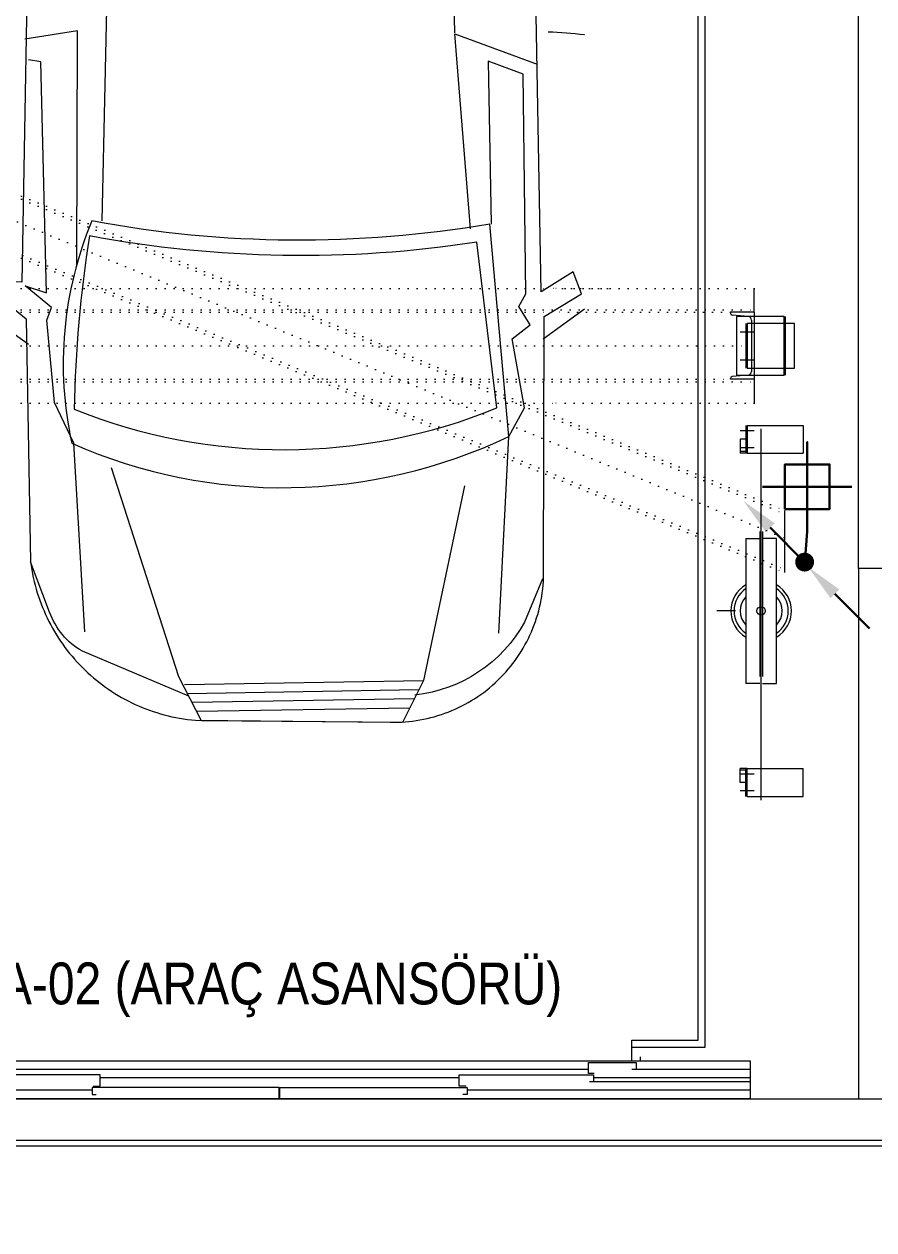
# Model space of a CAD drawing. Extents: x -2012 to 34975, y -1043 to 8321.
# Drawn here: x 3781.8 to 4086.2, y 3110.5 to 3542.5 of the extents above; entities that cross this region are included whole.
import ezdxf
from ezdxf.xclip import XClip

# ---------------------------------------------------------------- set-up
doc = ezdxf.new("R2010")
doc.units = 0
doc.header["$LTSCALE"] = 25
doc.header["$XCLIPFRAME"] = 0
doc.header["$PDMODE"] = 1
doc.linetypes.add('DOT2', pattern=[0.125, 0, -0.125])
doc.layers.get('0').update_dxf_attribs({"color": 9, "lineweight": 9})
for name, color, linetype, lineweight in [('00', 9, 'Continuous', 9), ('04', 9, 'Continuous', 9), ('06D', 9, 'Continuous', 9), ('14', 9, 'Continuous', 9), ('20', 9, 'DOT2', 9), ('21', 9, 'Continuous', 9), ('E-1x58W ETANŞ FLUORESAN ARMATÜR (DİKEY MONTAJ)', 7, 'Continuous', 30), ('E-KABLO', 7, 'Continuous', 30), ('E-YUKARI ÇIKAN HAT', 7, 'Continuous', 30), ('E-YUKARIDAN GELEN HAT', 7, 'Continuous', 30)]:
    doc.layers.add(name, color=color, linetype=linetype, lineweight=lineweight)
doc.styles.add('MuuM_TEXT-STANDART', font='ARIALN.TTF')

# ---------------------------------------------------------------- blocks, each defined once
blk = doc.blocks.new('p-araba-caddy')
for points in [[(4.26, 87.51), (96.49, 89.41), (104.41, 102.92), (112.34, 100.13), (105.35, 88.48), (403.12, 88.69), (392.45, 85.45), (418.68, 84.42, -0.236784), (423.23, -86.05), (112.38, -97.42), (113.04, -112.56), (99.21, -96.1), (12.07, -96.13, -0.35315), (-45.78, -38.19), (-47.76, 31.57, -0.418979), (4.26, 87.51, -0.014091)], [(2.59, 87.13), (-12.8, 80.33, 0.245122), (-38.23, 40.61, 1.092698)], [(64.08, 71.92), (123.59, 65.82, 0.084966), (128.47, -72.87, -0.035125), (66.42, -79.48, -0.194351), (64.08, 71.92, 5.525286)], [(198.7, 59.31), (404.34, 58.71, -0.170159), (399.21, -57.46), (133.8, -68.34)], [(-37.08, -40.41), (-20.32, -78.19, 0.180747), (-6.04, -89.68), (12.07, -96.13)]]:
    blk.add_lwpolyline(points, format="xyb")
for points in [[(128.39, 63.59), (198.34, 59.3), (187.01, 88.59)], [(-16.56, 71.13), (53.81, 76), (63.98, 81.75), (88.77, 77.77), (93.64, 84.4), (100.28, 80.42), (104.7, 83.08), (183.48, 83.52), (188.35, 71.13), (129.93, 71.13)], [(36.43, 59.8), (-33.06, 43.83), (-47.93, 36.03), (-46.07, -36.03), (-30.09, -43.83), (45.17, -66.5)], [(-33.17, 43.72), (-32.97, -41.82)], [(-39.62, 40.39), (-39.44, -39.27)], [(-36.39, 42.08), (-36.21, -40.84)], [(-42.85, 38.7), (-42.67, -37.69)], [(-13.38, -77.2), (54.33, -79.85), (68.94, -86.49), (98.59, -88.7), (103.01, -86.93), (110.98, -96.22), (108.33, -88.7), (191.09, -89.14), (191.97, -93.56)], [(118.18, -77.55), (201.93, -75.8), (199.3, -94.64)]]:
    blk.add_lwpolyline(points)
blk.add_lwpolyline([(53.8, 75.95), (130, 70.57, 0.08903), (133.77, -71.93, -0.153631), (54.26, -80.6, -0.218697)], format="xyb", close=True)
blk = doc.blocks.new('p- caddy')
for p, q in [((-86.52, 354.02), (-175.71, 289.92)), ((97.81, 351.94), (187, 287.83))]:
    blk.add_line(p, q)
at = {"extrusion": (0, 0, -1)}
blk.add_arc((-97.81, 351.94), 109.84, 215.7081, 269.024, dxfattribs=at)
at = {"rotation": 268.9244510197643}
blk.add_blockref('p-araba-caddy', (10.6, 442.15), dxfattribs=at)
blk = doc.blocks.new('NPU240')
for p, q in [((0, -120), (0, 120)), ((0, 120), (85, 120)), ((9.5, -92.2), (9.5, 92.2)), ((21.4, 105.2), (79.1, 110.2)), ((85, 120), (85, 116.7)), ((0, -120), (85, -120)), ((21.4, -105.2), (79.1, -110.2)), ((85, -120), (85, -116.7))]:
    blk.add_line(p, q)
for centre, radius, start, end in [((22.5, 92.2), 13, 95, 180), ((78.5, 116.7), 6.5, 275, 0), ((22.5, -92.2), 13, 180, 265), ((78.5, -116.7), 6.5, 0, 85)]:
    blk.add_arc(centre, radius, start, end)
blk = doc.blocks.new('asansr-acilmayan')
for p in [(1926.2, 24884.45), (1926.2, 24884.45), (1926.2, 24884.45), (1926.2, 24866.45)]:
    blk.add_point(p)
at = {"layer": '06D'}
for p, q in [((1912.5, 24626.7), (1912.5, 25256.2)), ((1915, 24624.2), (1915, 25258.7)), ((1932.5, 24887.45), (1932.5, 24895.95)), ((1926.2, 24885.95), (1926.2, 24864.95)), ((1943.2, 24885.95), (1926.2, 24885.95)), ((1929.5, 24883.45), (1929.5, 24867.45)), ((1947, 24883.45), (1930, 24883.45)), ((1930, 24883.45), (1930, 24867.45)), ((1943.2, 24864.95), (1943.2, 24885.95)), ((1943.7, 24864.95), (1943.7, 24885.95)), ((1947, 24867.45), (1947, 24883.45)), ((1927.5, 24880.45), (1932.5, 24880.45)), ((1927.5, 24870.45), (1932.5, 24870.45)), ((1930, 24867.45), (1947, 24867.45)), ((1926.2, 24864.95), (1943.2, 24864.95)), ((1932.5, 24863.45), (1932.5, 24854.95)), ((1932.5, 24844.95), (1927.5, 24844.95)), ((1929.5, 24846.95), (1929.5, 24836.95)), ((1930, 24846.95), (1930, 24836.95)), ((1930, 24846.95), (1950, 24846.95)), ((1935, 24712.7), (1935, 24845.7)), ((1950, 24846.95), (1950, 24836.95)), ((1930, 24841.95), (1927.5, 24841.95)), ((1927.5, 24841.95), (1927.5, 24836.95)), ((1932.5, 24838.95), (1927.5, 24838.95)), ((1930, 24837.55), (1927.5, 24837.55)), ((1930, 24836.95), (1927.5, 24836.95)), ((1930, 24836.95), (1950, 24836.95)), ((1943.45, 24794.17), (1943.45, 24816.46)), ((1929.5, 24806.45), (1929.5, 24754.45)), ((1929.5, 24806.45), (1934.5, 24806.45)), ((1934.5, 24808.95), (1934.5, 24756.95)), ((1935.5, 24808.95), (1935.5, 24756.95)), ((1940.5, 24806.45), (1935.5, 24806.45)), ((1940.5, 24754.45), (1940.5, 24806.45)), ((1925.85, 24780.45), (1919.15, 24780.45)), ((1934.5, 24754.45), (1929.5, 24754.45)), ((1935.5, 24754.45), (1940.5, 24754.45)), ((1930, 24723.95), (1927.5, 24723.95)), ((1927.5, 24718.95), (1927.5, 24723.95)), ((1929.5, 24713.95), (1929.5, 24723.95)), ((1930, 24723.95), (1950, 24723.95)), ((1930, 24713.95), (1930, 24723.95)), ((1950, 24713.95), (1950, 24723.95)), ((1930, 24723.35), (1927.5, 24723.35)), ((1932.5, 24721.95), (1927.5, 24721.95)), ((1930, 24718.95), (1927.5, 24718.95)), ((1932.5, 24715.95), (1927.5, 24715.95)), ((1930, 24713.95), (1950, 24713.95)), ((1888.7, 24624.2), (1888.7, 24626.7)), ((1888.7, 24626.7), (1912.5, 24626.7)), ((1888.7, 24624.2), (1915, 24624.2)), ((1931.2, 24619.2), (1593.7, 24619.2)), ((1873.2, 24616.2), (1658, 24616.2)), ((1931.2, 24616.2), (1890.2, 24616.2)), ((1931.2, 24605.7), (1931.2, 24619.2)), ((1826.8, 24613.2), (1698.2, 24613.2)), ((1931.2, 24613.2), (1875, 24613.2)), ((1931.2, 24611.7), (1875, 24611.7)), ((1695.35, 24608.7), (1593.7, 24608.7)), ((1931.2, 24608.7), (1829.65, 24608.7)), ((1931.2, 24605.7), (1593.7, 24605.7))]:
    blk.add_line(p, q, dxfattribs=at)
for points in [[(1891.7, 24620.7), (1891.7, 24619.2), (1888.7, 24619.2), (1888.7, 24624.2)], [(1875.2, 24614.7), (1873.2, 24614.7), (1873.2, 24618.7), (1890.2, 24618.7), (1890.2, 24616.2), (1888.7, 24616.2)], [(1695.7, 24610.2), (1698.2, 24610.2), (1698.2, 24614.2), (1656.2, 24614.2), (1656.2, 24611.7), (1657.7, 24611.7)], [(1829.3, 24610.2), (1826.8, 24610.2), (1826.8, 24614.2), (1875, 24614.2), (1875, 24611.7), (1873.5, 24611.7)], [(1760.85, 24605.7), (1762.35, 24605.7), (1762.35, 24609.7), (1695.35, 24609.7), (1695.35, 24607.2), (1696.85, 24607.2)], [(1764.15, 24605.7), (1762.65, 24605.7), (1762.65, 24609.7), (1829.65, 24609.7), (1829.65, 24607.2), (1828.15, 24607.2)]]:
    blk.add_lwpolyline(points, dxfattribs=at)
blk.add_circle((1935, 24780.45), 1.5, dxfattribs=at)
for radius, start, end in [(10.85, 120.4584, 239.5416), (9.7, 124.542, 235.458), (10.85, 300.4584, 59.5416), (9.7, 304.542, 55.458), (7.5, 137.1666, 222.8334), (7.5, 317.1666, 42.8334)]:
    blk.add_arc((1935, 24780.45), radius, start, end, dxfattribs=at)
blk.add_point((1943.2, 24884.45), dxfattribs=at)
at = {"layer": '20'}
for p, q in [((1583.54, 24963.56), (1943.02, 24815.45)), ((1583.57, 24964.74), (1943.45, 24816.46)), ((1579.13, 24956.66), (1943.45, 24806.57)), ((1583.57, 24942.45), (1943.45, 24794.17)), ((1584, 24943.47), (1943.45, 24795.37)), ((1592.5, 24895.95), (1860, 24895.95)), ((1880, 24895.95), (1860, 24895.95)), ((1932.5, 24895.95), (1860, 24895.95)), ((1592.5, 24888.35), (1932.5, 24888.35)), ((1592.5, 24887.45), (1860, 24887.45)), ((1924, 24887.45), (1860, 24887.45)), ((1570, 24875.45), (1930, 24875.45)), ((1592.5, 24863.45), (1924, 24863.45)), ((1592.5, 24862.55), (1932.5, 24862.55)), ((1592.5, 24854.95), (1862.5, 24854.95)), ((1932.5, 24854.95), (1860, 24854.95))]:
    blk.add_line(p, q, dxfattribs=at)
at = {"layer": '06D', "xscale": 0.0999999999985448, "yscale": 0.0999999999985448, "zscale": 0.0999999999985448, "rotation": 180}
blk.add_blockref('NPU240', (1932.5, 24875.45), dxfattribs=at)
blk = doc.blocks.new('100_YUKARIDAN GELEN HAT')
at = {"layer": 'E-YUKARIDAN GELEN HAT', "color": 3, "linetype": 'Continuous'}
blk.add_line((2.277, 2.174), (4.749, 4.645), dxfattribs=at)
at = {"layer": 'E-YUKARIDAN GELEN HAT', "color": 4, "linetype": 'Continuous', "const_width": 0.675}
blk.add_lwpolyline([(-0.338, 0, 1), (0.338, 0, 1)], format="xyb", close=True, dxfattribs=at)
at = {"layer": 'E-YUKARIDAN GELEN HAT', "color": 3, "linetype": 'Continuous'}
blk.add_solid([(2.595, 1.856), (1.958, 2.493), (0.367, 0.266)], dxfattribs=at)
blk = doc.blocks.new('100_1x58W ETANŞ FLUORESAN ARMATÜR (DİKEY MONTAJ)')
at = {"layer": 'E-1x58W ETANŞ FLUORESAN ARMATÜR (DİKEY MONTAJ)', "color": 4}
for points in [[(0, 2), (0, 2), (0, -2)], [(-1, -1), (1, -1), (1, 1), (-1, 1), (-1, -1)], [(-2, 0), (2, 0)]]:
    blk.add_lwpolyline(points, dxfattribs=at)
blk = doc.blocks.new('100_YUKARI ÇIKAN HAT')
at = {"layer": 'E-YUKARI ÇIKAN HAT', "color": 3, "linetype": 'Continuous'}
blk.add_line((2.472, 2.471), (0, 0), dxfattribs=at)
at = {"layer": 'E-YUKARI ÇIKAN HAT', "color": 4, "linetype": 'Continuous', "const_width": 0.675}
blk.add_lwpolyline([(-0.338, 0, 1), (0.337, 0, 1)], format="xyb", close=True, dxfattribs=at)
at = {"layer": 'E-YUKARI ÇIKAN HAT', "color": 3, "linetype": 'Continuous'}
blk.add_solid([(2.154, 2.789), (2.79, 2.152), (4.382, 4.379)], dxfattribs=at)

msp = doc.modelspace()

# ---------------------------------------------------------------- linework, layer by layer
at = {"layer": '00'}
for points in [[(4080.77, 3347.5), (4080.77, 3872.5), (4044.04, 3872.5), (4044.04, 3892.5), (4173.34, 3892.5)], [(4110.77, 3347.5), (4080.77, 3347.5)], [(4164.04, 3142.5), (3680.84, 3142.5), (3680.84, 3157.5), (4110.77, 3157.5)]]:
    msp.add_lwpolyline(points, dxfattribs=at)
at = {"layer": '06D'}
msp.add_lwpolyline([(4080.77, 3347.5), (4080.77, 3157.5)], dxfattribs=at)
at = {"layer": '14'}
msp.add_lwpolyline([(4164.04, 3157.5), (4166.04, 3157.5), (4166.04, 3140.5), (3682.84, 3140.5), (3682.84, 3140.5), (3682.84, 3110.5)], dxfattribs=at)
at = {"layer": 'E-KABLO', "color": 6}
msp.add_line((4061.42, 3348.06), (4062.34, 3360.75), dxfattribs=at)

# ---------------------------------------------------------------- block references
msp.add_blockref('asansr-acilmayan', (2110.84, -21448.2))
at = {"layer": '04'}
ref = msp.add_blockref('p- caddy', (3869.91, 3781.72), dxfattribs=dict(at, xscale=-1, rotation=180))
XClip(ref).set_block_clipping_path([(-103.3147364369, -3.0291583687), (112.6871295991, 503.2721170996)])
at = {"layer": 'E-1x58W ETANŞ FLUORESAN ARMATÜR (DİKEY MONTAJ)', "xscale": 8, "yscale": 8, "zscale": 8}
msp.add_blockref('100_1x58W ETANŞ FLUORESAN ARMATÜR (DİKEY MONTAJ)', (4062.34, 3376.75), dxfattribs=at)
at = {"layer": 'E-YUKARI ÇIKAN HAT', "xscale": -5, "yscale": 5, "zscale": 5}
msp.add_blockref('100_YUKARI ÇIKAN HAT', (4061.42, 3349.75), dxfattribs=at)
at = {"layer": 'E-YUKARIDAN GELEN HAT', "xscale": 5, "yscale": 5, "zscale": 5, "rotation": 270}
msp.add_blockref('100_YUKARIDAN GELEN HAT', (4061.42, 3349.75), dxfattribs=at)

# ---------------------------------------------------------------- texts
at = {"layer": '21', "insert": (3868.15, 3196.48), "char_height": 15, "attachment_point": 5, "style": 'MuuM_TEXT-STANDART'}
msp.add_mtext_dynamic_manual_height_columns('AA-02 (ARAÇ ASANSÖRÜ)', width=388.5584, gutter_width=156.51, heights=[0], dxfattribs=at)

doc.saveas('drawing.dxf')
